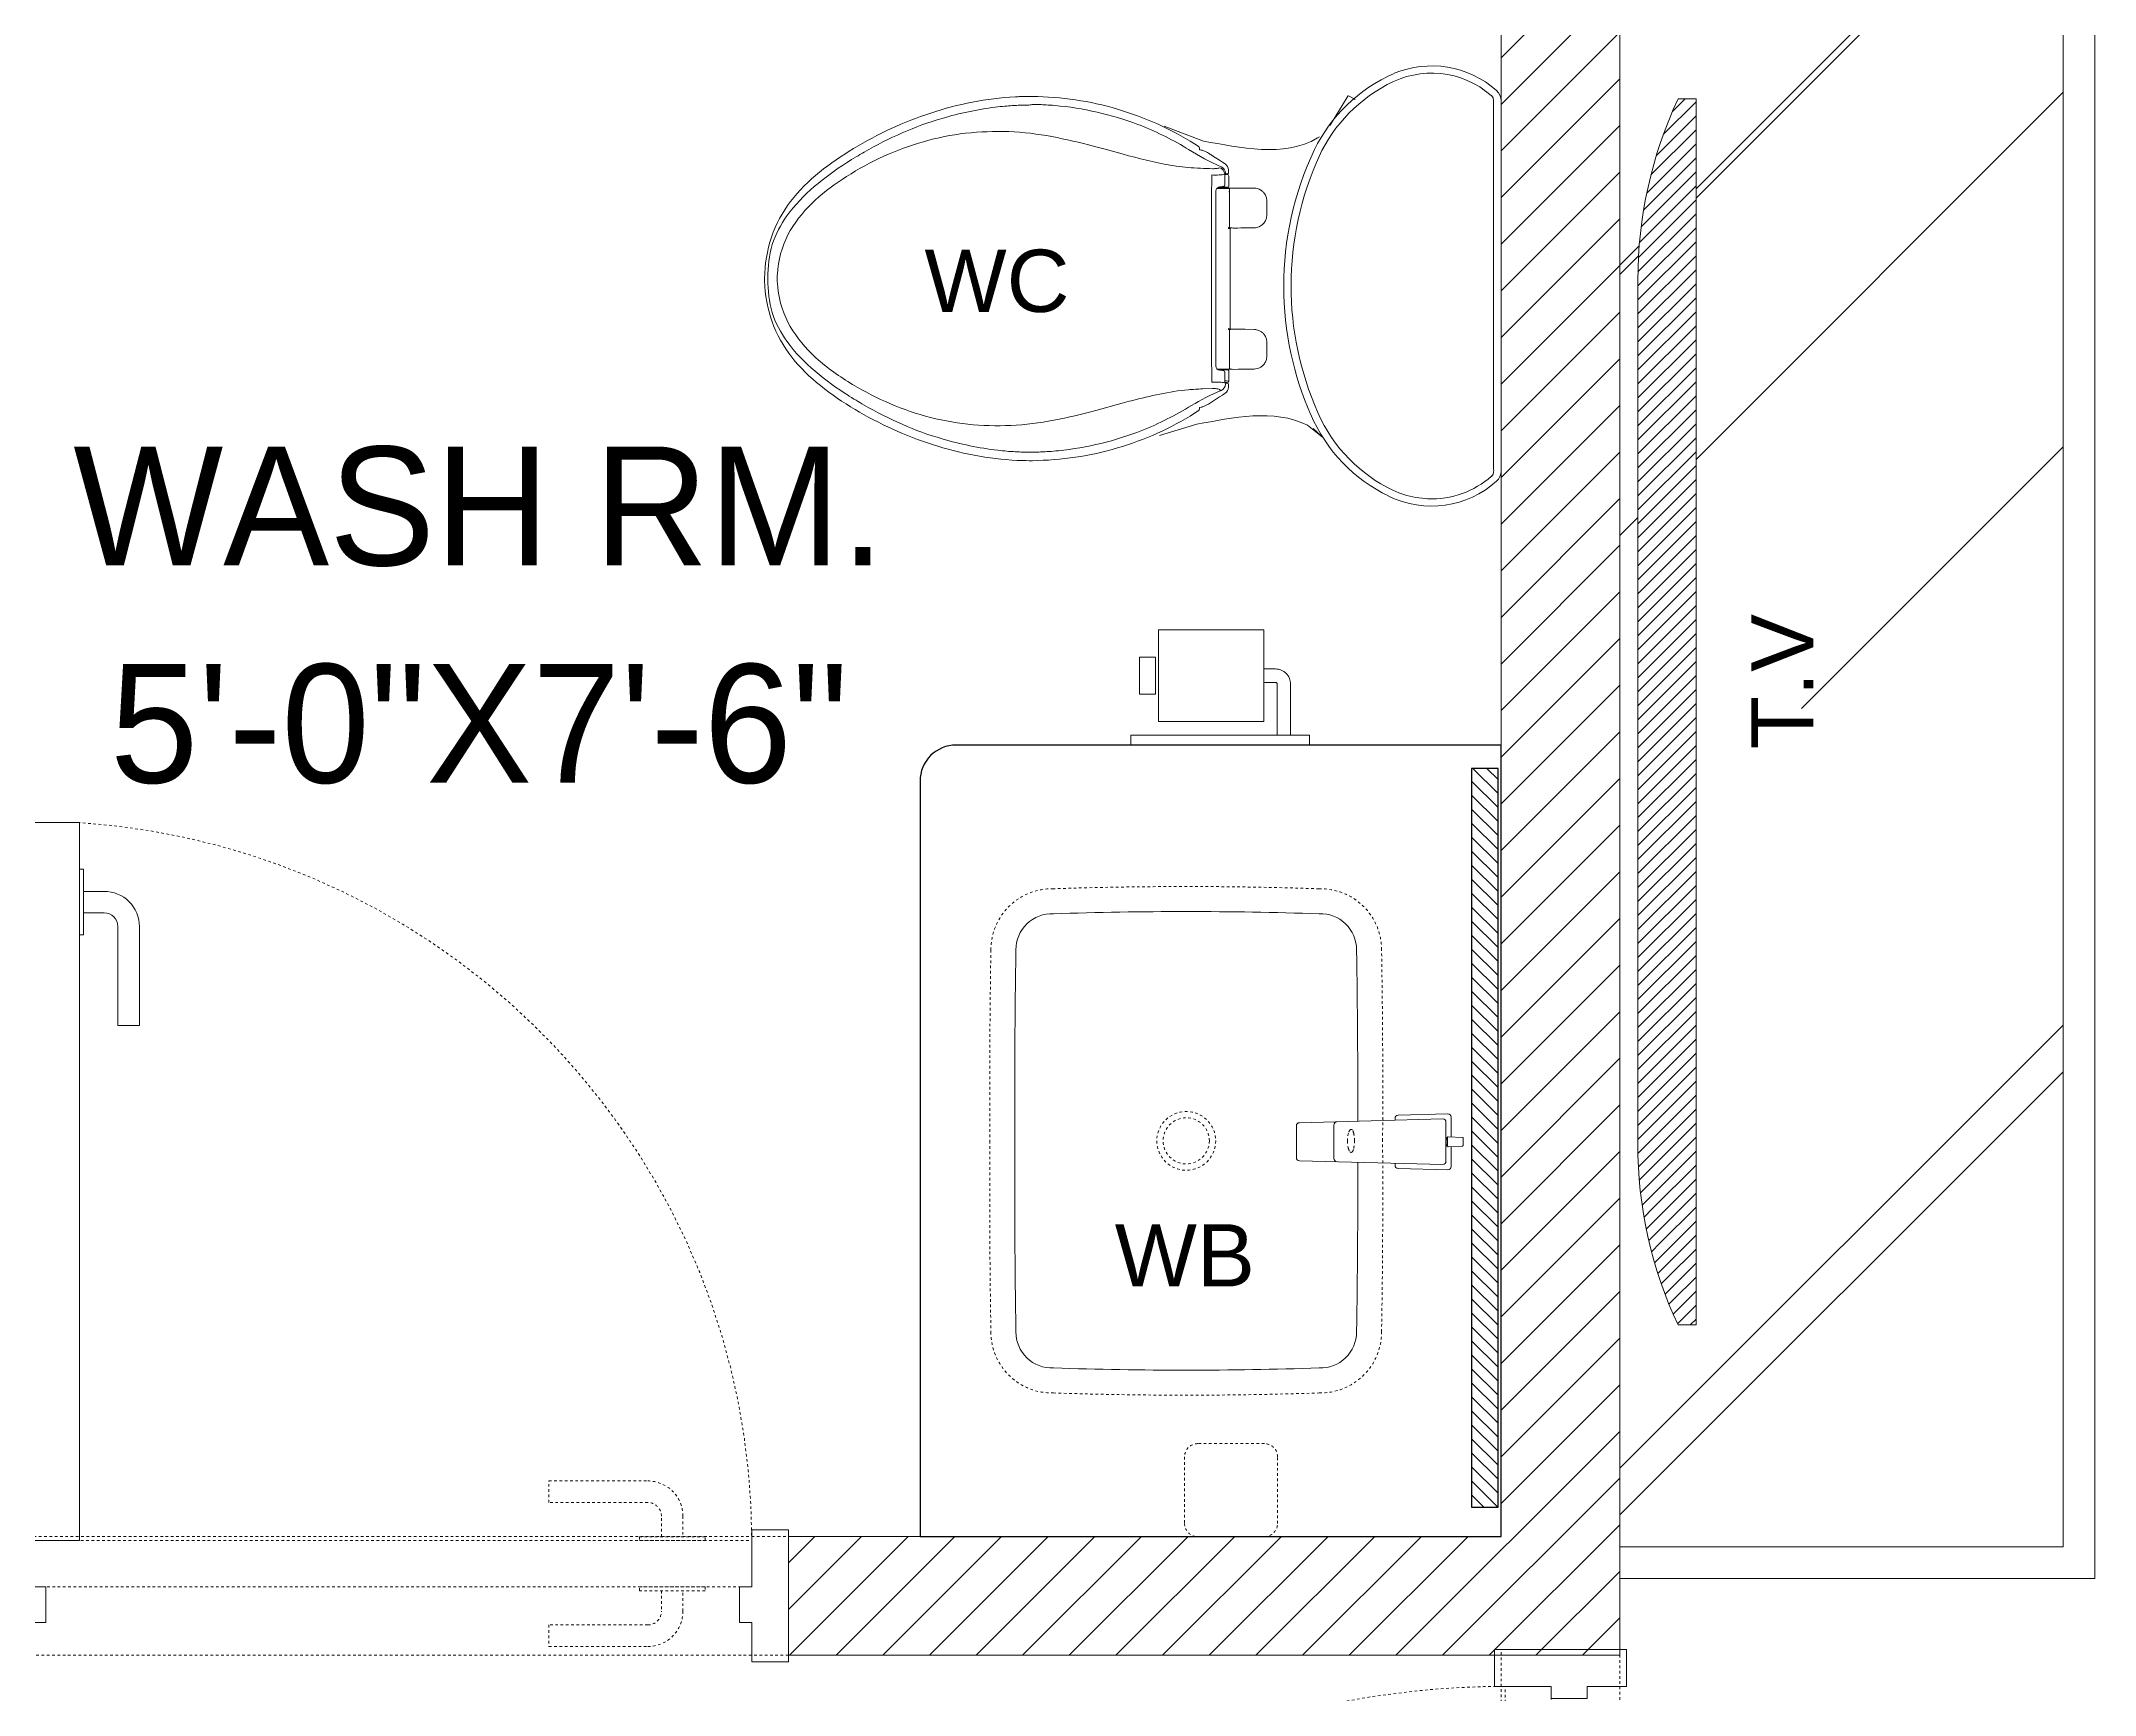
# Model space of a CAD drawing. Header units: inches. Extents: x 0 to 2865, y 0 to 4378.
# Drawn here: x 1293 to 1370.8, y 4218 to 4280.7 of the extents above; entities that cross this region are included whole.
import ezdxf

# ---------------------------------------------------------------- set-up
doc = ezdxf.new("R2010")
doc.units = ezdxf.units.IN
doc.linetypes.add('DASHED', pattern=[0.75, 0.5, -0.25])
doc.linetypes.add('HIDDEN', pattern=[0.375, 0.25, -0.125])
for name, color, linetype, lineweight in [('A-WALL', 113, 'Continuous', 9), ('I-DOOR', 6, 'Continuous', 20), ('I-FIXTURE', 8, 'Continuous', 5), ('l-FIXTURE', 7, 'Continuous', 5)]:
    doc.layers.add(name, color=color, linetype=linetype, lineweight=lineweight)
for name, color, linetype in [('A-WALL-EXTR', 2, 'Continuous'), ('I-FURN', 8, 'Continuous'), ('I-Furn Text', 7, 'Continuous'), ('TTEXT', 7, 'Continuous')]:
    doc.layers.add(name, color=color, linetype=linetype)
doc.styles.add('1 by 8 new', font='GOTHIC.TTF', dxfattribs={"height": 4.5})
doc.styles.add('A-ARCH-B01FL$0$Annotative', font='arial.ttf')
doc.styles.get("Standard").update_dxf_attribs({"font": 'arial.ttf'})

# ---------------------------------------------------------------- blocks, each defined once
blk = doc.blocks.new('A$C7D7620EA')
at = {"layer": 'I-FIXTURE'}
for points in [[(27.904, 1.326), (27.904, 15.356)], [(8.834, 14.568), (8.927, 14.579)], [(8.927, 14.579), (9.015, 14.588)], [(9.015, 14.588), (9.096, 14.595)], [(9.096, 14.595), (9.173, 14.602)], [(9.173, 14.602), (9.244, 14.608)], [(9.244, 14.608), (9.31, 14.613)], [(9.31, 14.613), (9.373, 14.617)], [(9.373, 14.617), (9.432, 14.62)], [(9.432, 14.62), (9.487, 14.624)], [(9.487, 14.624), (9.539, 14.627)], [(9.539, 14.627), (9.587, 14.629)], [(9.587, 14.629), (9.655, 14.632)], [(9.655, 14.632), (9.717, 14.634)], [(9.717, 14.634), (9.773, 14.636)], [(9.773, 14.636), (9.824, 14.637)], [(9.824, 14.637), (9.871, 14.639)], [(9.871, 14.639), (9.932, 14.64)], [(9.932, 14.64), (10.016, 14.64)], [(10.016, 14.64), (10.055, 14.641)], [(10.055, 14.641), (10.097, 14.641)], [(10.186, 14.64), (10.271, 14.637)], [(10.271, 14.637), (10.341, 14.636)], [(10.341, 14.636), (10.392, 14.634)], [(10.392, 14.634), (10.446, 14.632)], [(10.446, 14.632), (10.504, 14.629)], [(10.504, 14.629), (10.566, 14.626)], [(10.566, 14.626), (10.632, 14.623)], [(10.632, 14.623), (10.703, 14.618)], [(10.703, 14.618), (10.779, 14.614)], [(10.779, 14.614), (10.859, 14.608)], [(10.859, 14.608), (10.945, 14.601)], [(10.945, 14.601), (11.038, 14.593)], [(11.038, 14.593), (11.138, 14.583)], [(3.203, 12.514), (3.296, 12.571)], [(3.295, 12.571), (3.382, 12.625)], [(3.382, 12.625), (3.463, 12.674)], [(3.463, 12.674), (3.54, 12.72)], [(3.54, 12.72), (3.611, 12.763)], [(3.611, 12.763), (3.678, 12.802)], [(3.678, 12.802), (3.773, 12.857)], [(13.541, 12.785), (12.551, 13.055)], [(16.29, 13.166), (16.426, 13.078)], [(16.433, 13.07), (16.427, 13.077), (16.426, 13.078)], [(16.431, 13.075), (16.426, 13.078)], [(16.431, 13.075), (16.438, 13.069)], [(16.472, 12.997), (16.472, 12.942)], [(16.472, 12.942), (16.561, 12.928)], [(16.561, 12.928), (16.574, 12.925)], [(16.574, 12.925), (16.58, 12.923)], [(16.778, 12.837), (16.814, 12.818)], [(17.121, 12.62), (17.233, 12.546)], [(17.233, 12.546), (17.342, 12.475)], [(17.342, 12.475), (17.451, 12.406)], [(16.97, 12.228), (16.589, 12.241)], [(17.297, 12.3), (17.293, 12.302)], [(17.294, 12.302), (17.297, 12.3)], [(17.458, 12.063), (17.433, 12.017)], [(17.442, 11.938), (17.488, 11.938), (17.505, 11.939)], [(17.442, 11.929), (17.442, 11.634)], [(17.445, 11.997), (17.447, 11.998)], [(17.524, 12.003), (17.446, 12.003)], [(17.447, 11.998), (17.524, 12.003)], [(17.454, 12.026), (17.544, 12.033)], [(17.505, 11.939), (17.583, 11.945)], [(17.573, 12.064), (17.573, 12.18)], [(17.583, 11.571), (17.583, 11.945)], [(17.094, 4.75), (17.094, 11.371)], [(17.143, 11.487), (17.504, 11.495)], [(17.18, 11.517), (17.35, 11.518), (17.433, 11.519), (17.474, 11.519), (17.488, 11.52)], [(17.362, 11.547), (17.246, 11.537)], [(17.362, 11.547), (17.353, 11.549)], [(17.485, 11.494), (17.478, 11.494)], [(17.504, 11.495), (17.485, 11.494)], [(17.488, 11.52), (17.505, 11.52)], [(17.505, 11.495), (17.504, 11.495)], [(17.505, 11.52), (17.576, 11.525)], [(17.505, 11.495), (17.551, 11.492)], [(17.551, 11.492), (17.595, 11.492)], [(17.595, 11.492), (17.607, 11.492)], [(17.596, 11.491), (17.595, 11.492)], [(17.597, 11.49), (17.596, 11.491)], [(17.608, 11.491), (17.607, 11.492)], [(17.608, 11.492), (17.638, 11.49)], [(17.61, 11.491), (17.608, 11.492)], [(17.609, 11.49), (17.608, 11.491)], [(17.613, 11.49), (17.61, 11.491)], [(17.62, 11.487), (17.613, 11.49)], [(17.618, 11.468), (17.618, 10.01)], [(17.619, 11.487), (17.62, 11.488)], [(17.621, 11.486), (17.619, 11.487)], [(17.619, 11.487), (17.619, 11.479)], [(17.622, 11.489), (17.62, 11.488)], [(17.622, 11.489), (17.637, 11.49)], [(17.637, 11.49), (17.709, 11.498)], [(17.709, 11.498), (17.75, 11.503)], [(17.944, 11.499), (17.75, 11.503)], [(18.089, 11.497), (17.944, 11.499)], [(18.257, 11.495), (18.089, 11.497)], [(18.544, 11.494), (18.257, 11.495)], [(18.846, 11.383), (18.845, 11.384)], [(18.853, 11.377), (18.877, 11.357)], [(18.877, 11.357), (18.895, 11.339)], [(18.895, 11.339), (18.914, 11.319)], [(18.914, 11.319), (18.915, 11.315)], [(18.915, 11.315), (18.937, 11.289)], [(17.607, 10.232), (17.618, 10.25)], [(18.895, 10.139), (18.896, 10.14), (18.915, 10.161), (18.918, 10.164), (18.937, 10.189)], [(17.643, 9.963), (17.569, 9.957)], [(17.601, 10.005), (17.596, 10.003)], [(17.599, 9.986), (17.602, 9.996)], [(17.6, 9.986), (17.599, 9.986)], [(17.604, 9.987), (17.6, 9.986)], [(17.607, 10.006), (17.601, 10.005)], [(17.602, 10.002), (17.601, 10.005)], [(17.606, 9.987), (17.613, 9.999)], [(17.613, 10.006), (17.607, 10.006)], [(17.607, 9.987), (17.608, 9.987)], [(17.608, 9.987), (17.63, 9.988)], [(17.608, 9.987), (17.61, 9.988)], [(17.61, 9.988), (17.613, 9.989)], [(17.611, 10.108), (17.618, 10.108)], [(17.611, 10.033), (17.618, 10.034), (17.613, 10.033)], [(17.618, 10.006), (17.613, 10.006)], [(17.613, 10.003), (17.613, 10.006)], [(17.613, 9.999), (17.613, 10.003)], [(17.613, 9.989), (17.619, 9.992)], [(17.618, 10.01), (17.619, 9.991)], [(17.619, 9.991), (17.634, 9.993)], [(17.619, 9.991), (17.62, 9.991)], [(17.623, 9.989), (17.62, 9.991)], [(17.622, 9.989), (17.681, 9.982), (17.709, 9.979), (17.75, 9.974)], [(17.634, 9.993), (17.646, 9.995)], [(17.643, 9.963), (17.643, 6.159)], [(18.04, 9.98), (17.92, 9.978), (17.75, 9.974)], [(18.208, 9.982), (18.04, 9.98)], [(18.544, 9.984), (18.208, 9.982)], [(18.846, 10.095), (18.845, 10.094)], [(0, 8.059), (0, 8.149)], [(0.12, 8.036), (0.12, 8.084)], [(0.476, 8.084), (0.476, 8.061)], [(0.476, 8.036), (0.476, 8.061)], [(17.643, 6.159), (17.569, 6.164)], [(17.596, 6.118), (17.589, 6.123)], [(17.596, 6.136), (17.592, 6.137)], [(17.599, 6.135), (17.596, 6.136)], [(17.601, 6.116), (17.596, 6.118)], [(17.599, 6.135), (17.602, 6.125)], [(17.6, 6.135), (17.599, 6.135)], [(17.604, 6.135), (17.6, 6.135)], [(17.602, 6.119), (17.601, 6.116)], [(17.607, 6.115), (17.601, 6.116)], [(17.605, 6.135), (17.604, 6.135)], [(17.606, 6.135), (17.605, 6.135)], [(17.606, 6.135), (17.612, 6.124)], [(17.607, 6.135), (17.608, 6.135)], [(17.613, 6.115), (17.607, 6.115)], [(17.607, 5.889), (17.618, 5.871)], [(17.63, 6.133), (17.608, 6.135)], [(17.608, 6.135), (17.61, 6.134)], [(17.61, 6.134), (17.613, 6.133)], [(17.613, 6.088), (17.611, 6.088)], [(17.611, 6.013), (17.618, 6.013)], [(17.612, 6.124), (17.613, 6.121)], [(17.613, 6.133), (17.616, 6.131)], [(17.613, 6.121), (17.613, 6.118)], [(17.613, 6.118), (17.613, 6.115)], [(17.618, 6.115), (17.613, 6.115)], [(17.618, 6.088), (17.613, 6.088)], [(17.616, 6.131), (17.619, 6.13)], [(17.619, 6.119), (17.618, 6.111)], [(17.618, 6.111), (17.618, 4.654)], [(17.619, 6.13), (17.62, 6.131)], [(17.621, 6.13), (17.619, 6.13)], [(17.619, 6.13), (17.619, 6.122)], [(17.619, 6.122), (17.619, 6.119)], [(17.623, 6.132), (17.62, 6.131)], [(17.623, 6.132), (17.652, 6.136)], [(17.652, 6.136), (17.709, 6.142)], [(17.709, 6.142), (17.75, 6.147)], [(17.92, 6.143), (17.75, 6.147)], [(18.04, 6.141), (17.92, 6.143)], [(18.208, 6.139), (18.04, 6.141)], [(18.846, 6.027), (18.845, 6.028)], [(18.853, 6.021), (18.877, 6)], [(18.877, 6), (18.895, 5.982)], [(18.888, 5.99), (18.895, 5.982)], [(18.895, 5.982), (18.914, 5.962)], [(18.914, 5.962), (18.915, 5.959)], [(18.929, 5.942), (18.928, 5.945), (18.914, 5.961)], [(18.915, 5.959), (18.937, 5.932)], [(18.937, 5.933), (18.929, 5.942)], [(17.603, 4.752), (17.618, 4.752)], [(18.846, 4.738), (18.845, 4.737)], [(18.895, 4.783), (18.896, 4.784), (18.915, 4.806), (18.918, 4.808)], [(18.918, 4.808), (18.937, 4.833)], [(17.399, 4.648), (17.128, 4.649)], [(17.211, 4.629), (17.146, 4.63)], [(17.219, 4.629), (17.147, 4.629)], [(17.379, 4.626), (17.15, 4.626)], [(17.189, 4.6), (17.488, 4.598)], [(17.414, 4.628), (17.219, 4.629)], [(17.233, 4.629), (17.219, 4.629)], [(17.264, 4.629), (17.233, 4.629)], [(17.362, 4.574), (17.246, 4.584)], [(17.368, 4.628), (17.264, 4.629)], [(17.277, 4.626), (17.277, 4.6)], [(17.362, 4.574), (17.353, 4.573)], [(17.367, 4.627), (17.363, 4.628)], [(17.367, 4.627), (17.364, 4.628)], [(17.367, 4.627), (17.381, 4.628)], [(17.368, 4.627), (17.367, 4.627)], [(17.368, 4.627), (17.367, 4.627)], [(17.385, 4.628), (17.368, 4.628)], [(17.381, 4.628), (17.379, 4.628)], [(17.384, 4.626), (17.379, 4.626)], [(17.381, 4.628), (17.388, 4.628)], [(17.392, 4.626), (17.381, 4.627)], [(17.387, 4.628), (17.384, 4.628)], [(17.408, 4.626), (17.387, 4.626)], [(17.4, 4.626), (17.392, 4.626)], [(17.495, 4.647), (17.399, 4.648)], [(17.41, 4.626), (17.4, 4.626)], [(17.41, 4.626), (17.407, 4.626)], [(17.41, 4.626), (17.504, 4.626)], [(17.478, 4.628), (17.414, 4.628)], [(17.442, 4.192), (17.442, 4.487)], [(17.445, 4.12), (17.447, 4.12)], [(17.524, 4.114), (17.446, 4.114)], [(17.454, 4.095), (17.544, 4.088)], [(17.485, 4.627), (17.478, 4.628)], [(17.504, 4.626), (17.485, 4.627)], [(17.488, 4.598), (17.505, 4.597)], [(17.504, 4.646), (17.495, 4.647)], [(17.523, 4.645), (17.504, 4.646)], [(17.505, 4.626), (17.504, 4.626)], [(17.551, 4.629), (17.505, 4.626)], [(17.505, 4.597), (17.576, 4.592)], [(17.569, 4.648), (17.523, 4.645)], [(17.595, 4.629), (17.551, 4.629)], [(17.551, 4.629), (17.551, 4.629)], [(17.601, 4.649), (17.569, 4.648)], [(17.573, 4.058), (17.573, 3.941)], [(17.596, 4.63), (17.595, 4.629)], [(17.607, 4.629), (17.595, 4.629)], [(17.597, 4.631), (17.596, 4.63)], [(17.615, 4.649), (17.601, 4.649)], [(17.608, 4.63), (17.607, 4.629)], [(17.609, 4.631), (17.608, 4.63)], [(17.638, 4.631), (17.608, 4.629)], [(17.61, 4.63), (17.608, 4.629)], [(17.613, 4.631), (17.61, 4.63)], [(17.62, 4.634), (17.613, 4.631)], [(17.618, 4.654), (17.619, 4.635)], [(17.619, 4.635), (17.634, 4.637)], [(17.619, 4.635), (17.62, 4.634)], [(17.623, 4.633), (17.62, 4.634)], [(17.623, 4.633), (18.543, 4.633)], [(17.623, 4.633), (17.637, 4.631)], [(17.634, 4.637), (17.646, 4.639)], [(12.848, 3.147), (12.551, 3.067)], [(13.541, 3.336), (12.848, 3.147)], [(13.788, 3.402), (13.541, 3.336)], [(14.02, 3.463), (13.788, 3.402)], [(14.239, 3.519), (14.02, 3.463)], [(15.971, 3.111), (16.059, 3.165)], [(16.472, 3.18), (16.472, 3.12)], [(16.932, 3.376), (17.065, 3.465)], [(17.065, 3.465), (17.233, 3.575)], [(17.233, 3.575), (17.342, 3.646)], [(17.297, 3.821), (17.293, 3.819)], [(17.294, 3.82), (17.297, 3.821)], [(17.342, 3.646), (17.451, 3.715)], [(12.551, 3.067), (12.275, 2.994)], [(16.29, 2.952), (16.426, 3.039)], [(16.431, 3.043), (16.426, 3.039)], [(16.427, 3.04), (16.426, 3.039)], [(16.433, 3.047), (16.427, 3.04)], [(16.431, 3.043), (16.438, 3.048)], [(21.42, 2.255), (21.462, 2.188), (22.06, 1.208), (22.1, 1.141), (22.112, 1.131), (22.127, 1.133), (22.196, 1.173), (22.306, 1.236), (22.374, 1.275)], [(10.135, 1.465), (10.179, 1.465)], [(10.172, 1.462), (10.236, 1.463)]]:
    blk.add_lwpolyline(points, dxfattribs=at)
for points in [[(23.633, 16.301), (25.016, 16.987), (26.623, 16.724), (27.733, 15.744)], [(25.114, 16.408), (26.037, 16.451), (26.893, 16.122), (27.534, 15.555)], [(20.683, 13.192), (21.288, 14.608), (22.361, 15.681), (23.633, 16.3)], [(21.074, 13.386), (21.717, 14.69), (22.8, 15.663), (24.024, 16.176)], [(27.733, 15.744), (27.846, 15.642), (27.904, 15.5), (27.904, 15.356)], [(9.648, 14.954), (9.815, 14.96), (9.982, 14.963), (10.15, 14.963)], [(10.097, 14.641), (10.126, 14.641), (10.157, 14.64), (10.186, 14.64)], [(20.907, 3.659), (19.517, 6.901), (19.681, 10.425), (21.076, 13.391)], [(13.906, 12.688), (13.784, 12.72), (13.663, 12.752), (13.541, 12.785)], [(16.051, 12.274), (15.322, 12.337), (14.613, 12.506), (13.906, 12.688)], [(16.17, 12.87), (16.533, 12.657), (16.903, 12.46), (17.293, 12.302)], [(16.438, 13.069), (16.457, 13.049), (16.472, 13.026), (16.472, 12.997)], [(16.58, 12.923), (16.649, 12.903), (16.715, 12.871), (16.778, 12.837)], [(16.814, 12.818), (16.919, 12.755), (17.019, 12.687), (17.121, 12.62)], [(19.673, 8.343), (19.673, 10.096), (20.045, 11.764), (20.684, 13.194)], [(16.589, 12.241), (16.409, 12.249), (16.23, 12.26), (16.051, 12.274)], [(16.929, 9.346), (16.93, 10.226), (16.935, 11.108), (16.942, 11.989)], [(17.297, 12.3), (17.392, 12.256), (17.454, 12.168), (17.458, 12.063)], [(17.453, 12.026), (17.436, 12.005), (17.442, 11.955), (17.442, 11.929)], [(17.451, 12.406), (17.526, 12.355), (17.573, 12.271), (17.573, 12.18)], [(17.583, 11.945), (17.583, 11.976), (17.556, 12.002), (17.524, 12.003)], [(17.573, 12.064), (17.573, 12.048), (17.561, 12.034), (17.544, 12.033)], [(17.094, 11.371), (17.094, 11.457), (17.161, 11.529), (17.246, 11.537)], [(17.362, 11.547), (17.406, 11.551), (17.441, 11.589), (17.442, 11.634)], [(17.583, 11.571), (17.583, 11.557), (17.583, 11.538), (17.576, 11.525)], [(17.644, 11.482), (17.644, 11.482), (17.629, 11.486), (17.621, 11.486)], [(18.544, 11.494), (18.609, 11.491), (18.741, 11.453), (18.801, 11.426)], [(18.797, 11.418), (18.816, 11.405), (18.835, 11.392), (18.853, 11.377)], [(18.853, 11.377), (18.868, 11.365), (18.882, 11.352), (18.895, 11.339)], [(18.937, 11.289), (18.965, 11.248), (18.985, 11.201), (19.003, 11.154)], [(19.003, 11.154), (19.01, 11.135), (19.015, 11.116), (19.02, 11.097)], [(17.618, 10.209), (17.618, 10.209), (17.608, 10.223), (17.607, 10.232)], [(18.895, 10.139), (18.882, 10.126), (18.867, 10.112), (18.853, 10.1)], [(18.853, 10.1), (18.868, 10.112), (18.882, 10.125), (18.895, 10.139)], [(19.003, 10.324), (18.986, 10.277), (18.965, 10.23), (18.937, 10.189)], [(19.02, 10.382), (19.015, 10.362), (19.01, 10.343), (19.003, 10.324)], [(19.028, 10.473), (19.027, 10.443), (19.027, 10.411), (19.02, 10.382)], [(17.596, 10.003), (17.579, 9.995), (17.571, 9.975), (17.569, 9.957)], [(17.654, 9.985), (17.654, 9.985), (17.644, 9.972), (17.643, 9.963)], [(18.544, 9.984), (18.609, 9.986), (18.741, 10.038), (18.801, 10.065)], [(18.797, 10.06), (18.816, 10.072), (18.835, 10.085), (18.853, 10.1)], [(20.836, 3.162), (20.036, 4.842), (19.662, 6.641), (19.673, 8.336)], [(0.845, 5.683), (1.442, 4.858), (2.256, 4.22), (3.105, 3.67)], [(17.589, 6.123), (17.577, 6.133), (17.57, 6.148), (17.569, 6.164)], [(17.592, 6.137), (17.581, 6.142), (17.572, 6.152), (17.569, 6.164)], [(17.618, 5.911), (17.618, 5.911), (17.608, 5.898), (17.607, 5.889)], [(17.644, 6.126), (17.644, 6.126), (17.629, 6.13), (17.621, 6.13)], [(17.654, 6.136), (17.654, 6.136), (17.644, 6.149), (17.643, 6.159)], [(18.544, 6.137), (18.432, 6.138), (18.32, 6.139), (18.208, 6.139)], [(18.544, 6.137), (18.609, 6.135), (18.672, 6.124), (18.733, 6.096)], [(18.726, 6.099), (18.746, 6.087), (18.835, 6.036), (18.853, 6.021)], [(18.853, 6.021), (18.865, 6.011), (18.877, 6.001), (18.888, 5.99)], [(18.937, 5.932), (18.965, 5.892), (18.985, 5.845), (19.003, 5.798)], [(19.003, 5.798), (19.01, 5.778), (19.015, 5.76), (19.02, 5.74)], [(17.246, 4.584), (17.161, 4.592), (17.094, 4.665), (17.094, 4.75)], [(17.618, 4.787), (17.608, 4.779), (17.602, 4.765), (17.603, 4.752)], [(17.618, 4.894), (17.618, 4.894), (17.609, 4.883), (17.607, 4.875)], [(17.607, 4.875), (17.608, 4.867), (17.618, 4.853), (17.618, 4.853)], [(18.543, 4.633), (18.634, 4.634), (18.718, 4.658), (18.797, 4.703)], [(18.797, 4.703), (18.816, 4.716), (18.835, 4.729), (18.853, 4.744)], [(19.003, 4.967), (18.985, 4.92), (18.965, 4.874), (18.937, 4.833)], [(19.02, 5.025), (19.015, 5.005), (19.01, 4.986), (19.003, 4.967)], [(19.028, 5.117), (19.027, 5.086), (19.027, 5.055), (19.02, 5.025)], [(16.97, 3.894), (16.663, 3.884), (16.356, 3.872), (16.051, 3.848)], [(17.232, 3.857), (17.345, 3.889), (17.426, 3.987), (17.433, 4.105)], [(17.297, 3.821), (17.392, 3.866), (17.454, 3.953), (17.458, 4.059)], [(17.362, 4.574), (17.406, 4.57), (17.441, 4.532), (17.442, 4.487)], [(17.453, 4.095), (17.436, 4.116), (17.442, 4.166), (17.442, 4.192)], [(17.451, 3.715), (17.526, 3.765), (17.573, 3.85), (17.573, 3.941)], [(17.523, 4.645), (17.523, 4.635), (17.515, 4.626), (17.505, 4.626)], [(17.583, 4.173), (17.583, 4.141), (17.556, 4.115), (17.524, 4.114)], [(17.573, 4.058), (17.573, 4.073), (17.561, 4.087), (17.544, 4.088)], [(16.051, 3.848), (15.437, 3.793), (14.836, 3.667), (14.239, 3.519)], [(16.059, 3.165), (16.457, 3.41), (16.862, 3.64), (17.293, 3.819)], [(16.472, 3.12), (16.472, 3.092), (16.457, 3.068), (16.438, 3.048)], [(16.472, 3.18), (16.495, 3.182), (16.518, 3.184), (16.54, 3.189)], [(23.852, 0.281), (22.488, 0.878), (21.444, 1.929), (20.832, 3.169)], [(23.591, 0.708), (22.328, 1.377), (21.411, 2.437), (20.909, 3.655)], [(27.533, 1.125), (26.417, 0.141), (24.848, 0.017), (23.59, 0.709)], [(27.734, 0.937), (26.647, -0.035), (25.142, -0.247), (23.856, 0.28)], [(27.904, 1.326), (27.904, 1.171), (27.838, 1.032), (27.733, 0.937)]]:
    blk.add_open_spline(points, degree=3, dxfattribs=at)
for points, knots in [([(24.026, 16.177), (24.026, 16.177), (24.105, 16.202), (24.105, 16.202), (24.408, 16.315), (24.708, 16.378), (25.031, 16.399), (25.031, 16.399), (25.113, 16.408), (25.113, 16.408)], [0, 0, 0, 0, 1, 1, 1, 2, 2, 2, 3, 3, 3, 3]), ([(0, 8.149), (0.014, 8.681), (0.104, 9.201), (0.284, 9.702), (0.457, 10.185), (0.71, 10.633), (1.027, 11.036), (1.343, 11.44), (1.714, 11.797), (2.114, 12.118), (2.528, 12.45), (2.967, 12.751), (3.424, 13.021), (4.351, 13.57), (5.337, 14.026), (6.364, 14.355), (6.879, 14.521), (7.404, 14.655), (7.936, 14.758), (8.473, 14.861), (9.019, 14.921), (9.565, 14.95), (9.593, 14.951), (9.62, 14.953), (9.648, 14.954)], [0, 0, 0, 0, 1, 1, 1, 2, 2, 2, 3, 3, 3, 4, 4, 4, 5, 5, 5, 6, 6, 6, 7, 7, 7, 8, 8, 8, 8]), ([(10.15, 14.963), (11.237, 14.94), (12.324, 14.792), (13.368, 14.48), (13.883, 14.325), (14.39, 14.141), (14.881, 13.922), (15.368, 13.705), (15.837, 13.447), (16.29, 13.166)], [0, 0, 0, 0, 1, 1, 1, 2, 2, 2, 3, 3, 3, 3]), ([(27.534, 15.556), (27.534, 15.556), (27.599, 15.468), (27.599, 15.468), (27.599, 15.468), (27.611, 15.414), (27.611, 15.414), (27.628, 15.333), (27.622, 15.378), (27.622, 15.278), (27.622, 15.278), (27.622, 1.322), (27.622, 1.322), (27.622, 1.322), (27.599, 1.214), (27.599, 1.214), (27.599, 1.214), (27.534, 1.126), (27.534, 1.126)], [0, 0, 0, 0, 1, 1, 1, 2, 2, 2, 3, 3, 3, 4, 4, 4, 5, 5, 5, 6, 6, 6, 6]), ([(3.773, 12.857), (4.704, 13.39), (5.696, 13.834), (6.726, 14.135), (7.417, 14.337), (8.119, 14.483), (8.834, 14.568)], [0, 0, 0, 0, 1, 1, 1, 2, 2, 2, 2]), ([(11.138, 14.583), (12.219, 14.472), (13.283, 14.217), (14.295, 13.816), (14.949, 13.557), (15.569, 13.233), (16.17, 12.87)], [0, 0, 0, 0, 1, 1, 1, 2, 2, 2, 2]), ([(14.964, 14.005), (14.964, 14.005), (16.381, 13.574), (16.381, 13.574), (17.733, 13.346), (19.28, 12.972), (20.572, 13.619), (20.572, 13.619), (21.143, 14.077), (21.143, 14.077), (21.143, 14.077), (20.78, 13.743), (20.78, 13.743)], [0, 0, 0, 0, 1, 1, 1, 2, 2, 2, 3, 3, 3, 4, 4, 4, 4]), ([(12.551, 13.055), (12.024, 13.194), (11.494, 13.329), (10.958, 13.432), (10.421, 13.534), (9.876, 13.6), (9.33, 13.626), (8.241, 13.681), (7.143, 13.56), (6.092, 13.27), (5.059, 12.986), (4.068, 12.53), (3.158, 11.965), (2.668, 11.66), (2.199, 11.317), (1.786, 10.913)], [0, 0, 0, 0, 1, 1, 1, 2, 2, 2, 3, 3, 3, 4, 4, 4, 5, 5, 5, 5]), ([(0.845, 10.438), (1.458, 11.286), (2.301, 11.937), (3.176, 12.496), (3.186, 12.503), (3.194, 12.507), (3.203, 12.514)], [0, 0, 0, 0, 1, 1, 1, 2, 2, 2, 2]), ([(17.433, 12.017), (17.406, 11.998), (17.37, 11.998), (17.34, 11.996), (17.299, 11.994), (17.258, 11.99), (17.217, 11.988), (17.125, 11.984), (17.033, 11.984), (16.942, 11.989)], [0, 0, 0, 0, 1, 1, 1, 2, 2, 2, 3, 3, 3, 3]), ([(17.294, 12.302), (17.273, 12.289), (17.252, 12.277), (17.232, 12.264), (17.197, 12.244), (17.156, 12.241), (17.118, 12.237), (17.069, 12.23), (17.019, 12.226), (16.97, 12.228)], [0, 0, 0, 0, 1, 1, 1, 2, 2, 2, 3, 3, 3, 3]), ([(1.786, 10.913), (1.432, 10.558), (1.111, 10.163), (0.883, 9.715), (0.647, 9.253), (0.508, 8.746), (0.481, 8.227), (0.478, 8.18), (0.476, 8.133), (0.476, 8.084)], [0, 0, 0, 0, 1, 1, 1, 2, 2, 2, 3, 3, 3, 3]), ([(19.02, 11.097), (19.042, 10.999), (19.028, 10.896), (19.028, 10.796), (19.028, 10.689), (19.028, 10.581), (19.028, 10.473)], [0, 0, 0, 0, 1, 1, 1, 2, 2, 2, 2]), ([(0.12, 8.084), (0.122, 8.51), (0.159, 8.939), (0.285, 9.346), (0.407, 9.74), (0.608, 10.102), (0.845, 10.438)], [0, 0, 0, 0, 1, 1, 1, 2, 2, 2, 2]), ([(16.929, 9.346), (16.929, 8.24), (16.927, 7.134), (16.93, 6.027), (16.931, 5.688), (16.933, 5.348), (16.935, 5.009), (16.935, 5.009), (16.942, 4.133), (16.942, 4.133)], [0, 0, 0, 0, 1, 1, 1, 2, 2, 2, 3, 3, 3, 3]), ([(17.599, 9.986), (17.599, 9.986), (17.596, 9.986), (17.596, 9.986), (17.583, 9.982), (17.572, 9.971), (17.569, 9.957)], [0, 0, 0, 0, 1, 1, 1, 2, 2, 2, 2]), ([(0, 8.059), (0.004, 7.522), (0.086, 6.996), (0.258, 6.487), (0.423, 6.001), (0.671, 5.549), (0.981, 5.14), (1.613, 4.305), (2.478, 3.671), (3.367, 3.132), (4.287, 2.576), (5.271, 2.121), (6.292, 1.784), (7.328, 1.441), (8.409, 1.233), (9.499, 1.171), (9.548, 1.168), (9.597, 1.166), (9.648, 1.163)], [0, 0, 0, 0, 1, 1, 1, 2, 2, 2, 3, 3, 3, 4, 4, 4, 5, 5, 5, 6, 6, 6, 6]), ([(0.12, 8.036), (0.122, 7.609), (0.16, 7.177), (0.287, 6.768), (0.41, 6.377), (0.609, 6.017), (0.845, 5.683)], [0, 0, 0, 0, 1, 1, 1, 2, 2, 2, 2]), ([(1.786, 5.209), (1.433, 5.563), (1.111, 5.958), (0.883, 6.406), (0.648, 6.867), (0.508, 7.374), (0.481, 7.891), (0.478, 7.939), (0.476, 7.988), (0.476, 8.036)], [0, 0, 0, 0, 1, 1, 1, 2, 2, 2, 3, 3, 3, 3]), ([(19.02, 5.74), (19.042, 5.642), (19.028, 5.54), (19.028, 5.44), (19.028, 5.332), (19.028, 5.225), (19.028, 5.117)], [0, 0, 0, 0, 1, 1, 1, 2, 2, 2, 2]), ([(12.275, 2.994), (11.218, 2.721), (10.142, 2.499), (9.047, 2.485), (8.499, 2.478), (7.955, 2.507), (7.411, 2.579), (6.874, 2.652), (6.345, 2.771), (5.826, 2.929), (4.807, 3.239), (3.825, 3.713), (2.935, 4.298), (2.527, 4.567), (2.137, 4.868), (1.786, 5.209)], [0, 0, 0, 0, 1, 1, 1, 2, 2, 2, 3, 3, 3, 4, 4, 4, 5, 5, 5, 5]), ([(18.853, 4.744), (18.868, 4.756), (18.882, 4.769), (18.895, 4.783), (18.882, 4.769), (18.867, 4.756), (18.853, 4.744)], [0, 0, 0, 0, 1, 1, 1, 2, 2, 2, 2]), ([(17.433, 4.105), (17.406, 4.123), (17.37, 4.123), (17.34, 4.125), (17.299, 4.128), (17.258, 4.132), (17.217, 4.133), (17.125, 4.137), (17.033, 4.137), (16.942, 4.133)], [0, 0, 0, 0, 1, 1, 1, 2, 2, 2, 3, 3, 3, 3]), ([(17.232, 3.857), (17.198, 3.878), (17.156, 3.881), (17.118, 3.885), (17.069, 3.89), (17.019, 3.896), (16.97, 3.894)], [0, 0, 0, 0, 1, 1, 1, 2, 2, 2, 2]), ([(17.583, 4.173), (17.583, 4.254), (17.583, 4.336), (17.583, 4.418), (17.583, 4.467), (17.601, 4.548), (17.576, 4.592)], [0, 0, 0, 0, 1, 1, 1, 2, 2, 2, 2]), ([(3.105, 3.67), (3.105, 3.67), (3.203, 3.607), (3.203, 3.607), (3.203, 3.607), (3.296, 3.55), (3.296, 3.55), (3.296, 3.55), (3.382, 3.497), (3.382, 3.497), (3.382, 3.497), (3.463, 3.447), (3.463, 3.447), (3.463, 3.447), (3.54, 3.401), (3.54, 3.401), (3.54, 3.401), (3.611, 3.359), (3.611, 3.359), (3.611, 3.359), (3.711, 3.3), (3.711, 3.3), (3.711, 3.3), (3.773, 3.264), (3.773, 3.264), (4.705, 2.731), (5.695, 2.288), (6.726, 1.986), (7.383, 1.793), (8.053, 1.649), (8.733, 1.565)], [0, 0, 0, 0, 1, 1, 1, 2, 2, 2, 3, 3, 3, 4, 4, 4, 5, 5, 5, 6, 6, 6, 7, 7, 7, 8, 8, 8, 9, 9, 9, 10, 10, 10, 10]), ([(15.137, 2.287), (15.137, 2.287), (16.626, 2.854), (16.626, 2.854), (18.017, 3.083), (19.653, 3.498), (20.95, 2.73), (20.95, 2.73), (21.017, 2.69), (21.017, 2.69)], [0, 0, 0, 0, 1, 1, 1, 2, 2, 2, 3, 3, 3, 3]), ([(16.54, 3.189), (16.54, 3.189), (16.561, 3.193), (16.561, 3.193), (16.561, 3.193), (16.58, 3.198), (16.58, 3.198), (16.649, 3.217), (16.715, 3.25), (16.778, 3.284)], [0, 0, 0, 0, 1, 1, 1, 2, 2, 2, 3, 3, 3, 3]), ([(16.778, 3.284), (16.778, 3.284), (16.814, 3.304), (16.814, 3.304), (16.854, 3.326), (16.893, 3.351), (16.932, 3.376)], [0, 0, 0, 0, 1, 1, 1, 2, 2, 2, 2]), ([(9.648, 1.163), (9.815, 1.157), (9.982, 1.155), (10.15, 1.154), (11.237, 1.177), (12.325, 1.325), (13.367, 1.638), (13.883, 1.793), (14.39, 1.976), (14.881, 2.195), (15.368, 2.413), (15.837, 2.67), (16.29, 2.952)], [0, 0, 0, 0, 1, 1, 1, 2, 2, 2, 3, 3, 3, 4, 4, 4, 4]), ([(10.229, 1.459), (10.229, 1.459), (10.318, 1.461), (10.318, 1.461), (10.318, 1.461), (10.367, 1.462), (10.367, 1.462), (10.367, 1.462), (10.419, 1.465), (10.419, 1.465), (10.419, 1.465), (10.476, 1.467), (10.476, 1.467), (10.476, 1.467), (10.536, 1.469), (10.536, 1.469), (10.536, 1.469), (10.6, 1.472), (10.6, 1.472), (10.6, 1.472), (10.669, 1.476), (10.669, 1.476), (10.669, 1.476), (10.742, 1.481), (10.742, 1.481), (10.742, 1.481), (10.819, 1.486), (10.819, 1.486), (10.819, 1.486), (10.904, 1.492), (10.904, 1.492), (10.904, 1.492), (10.994, 1.499), (10.994, 1.499), (12.072, 1.596), (13.13, 1.835), (14.144, 2.218), (14.779, 2.457), (15.389, 2.76), (15.971, 3.111)], [0, 0, 0, 0, 1, 1, 1, 2, 2, 2, 3, 3, 3, 4, 4, 4, 5, 5, 5, 6, 6, 6, 7, 7, 7, 8, 8, 8, 9, 9, 9, 10, 10, 10, 11, 11, 11, 12, 12, 12, 13, 13, 13, 13]), ([(8.733, 1.565), (8.733, 1.565), (8.834, 1.553), (8.834, 1.553), (8.834, 1.553), (8.927, 1.542), (8.927, 1.542), (8.927, 1.542), (9.015, 1.533), (9.015, 1.533), (9.015, 1.533), (9.096, 1.525), (9.096, 1.525), (9.096, 1.525), (9.173, 1.519), (9.173, 1.519), (9.173, 1.519), (9.244, 1.514), (9.244, 1.514), (9.244, 1.514), (9.31, 1.508), (9.31, 1.508), (9.31, 1.508), (9.373, 1.504), (9.373, 1.504), (9.373, 1.504), (9.432, 1.501), (9.432, 1.501), (9.432, 1.501), (9.487, 1.497), (9.487, 1.497), (9.487, 1.497), (9.539, 1.494), (9.539, 1.494), (9.539, 1.494), (9.61, 1.491), (9.61, 1.491), (9.61, 1.491), (9.676, 1.489), (9.676, 1.489), (9.676, 1.489), (9.737, 1.486), (9.737, 1.486), (9.737, 1.486), (9.791, 1.485), (9.791, 1.485), (9.791, 1.485), (9.841, 1.483), (9.841, 1.483), (9.841, 1.483), (9.887, 1.482), (9.887, 1.482), (9.887, 1.482), (9.948, 1.481), (9.948, 1.481), (9.948, 1.481), (10.016, 1.481), (10.016, 1.481), (10.016, 1.481), (10.055, 1.48), (10.055, 1.48), (10.077, 1.48), (10.12, 1.465), (10.141, 1.466)], [0, 0, 0, 0, 1, 1, 1, 2, 2, 2, 3, 3, 3, 4, 4, 4, 5, 5, 5, 6, 6, 6, 7, 7, 7, 8, 8, 8, 9, 9, 9, 10, 10, 10, 11, 11, 11, 12, 12, 12, 13, 13, 13, 14, 14, 14, 15, 15, 15, 16, 16, 16, 17, 17, 17, 18, 18, 18, 19, 19, 19, 20, 20, 20, 21, 21, 21, 21])]:
    blk.add_open_spline(points, degree=3, knots=knots, dxfattribs=at)
blk = doc.blocks.new('EFGTH')
at = {"layer": 'A-WALL-EXTR', "color": 8, "linetype": 'HIDDEN', "lineweight": 5, "ltscale": 0.1, "transparency": 33554636}
for points in [[(-31.186, 2.245), (-31.186, 3.024, -0.414214), (-30.666, 3.543), (-26.923, 3.543), (-26.923, 4.359), (-30.666, 4.359, 0.414214), (-32.002, 3.024), (-32.002, 2.245)], [(-31.186, 0.199), (-31.186, -0.58, 0.414214), (-30.666, -1.099), (-26.923, -1.099), (-26.923, -1.915), (-30.666, -1.915, -0.414214), (-32.002, -0.58), (-32.002, 0.199)]]:
    blk.add_lwpolyline(points, format="xyb", dxfattribs=at)
for points in [[(-1.392, 2.097), (-34.608, 2.097), (-34.608, 0.347), (-1.392, 0.347)], [(-30.349, 2.097), (-32.838, 2.097), (-32.838, 2.245), (-30.349, 2.245)], [(-30.349, 0.347), (-32.838, 0.347), (-32.838, 0.199), (-30.349, 0.199)]]:
    blk.add_lwpolyline(points, close=True, dxfattribs=at)
blk.add_arc((-1.308, 2.063), 33.3, 93.15726, 179.94227, dxfattribs=at)
at = {"layer": 'I-DOOR', "color": 6, "lineweight": 5, "transparency": 33554636}
for points in [[(-1.392, 2.097), (-1.392, 35.313), (-3.142, 35.313), (-3.142, 2.097)], [(-3.142, 31.054), (-3.142, 33.543), (-3.29, 33.543), (-3.29, 31.054)], [(-1.392, 31.054), (-1.392, 33.543), (-1.243, 33.543), (-1.243, 31.054)], [(-34.608, 0.347), (-34.142, 0.347), (-34.142, -1.007), (-34.608, -1.007), (-34.608, -2.5), (-36, -2.5), (-36, 2.5), (-34.608, 2.5)], [(-1.392, 0.347), (-1.858, 0.347), (-1.858, -1.007), (-1.392, -1.007), (-1.392, -2.5), (0, -2.5), (0, 2.5), (-1.392, 2.5)]]:
    blk.add_lwpolyline(points, close=True, dxfattribs=at)
for points in [[(-3.29, 31.891), (-4.069, 31.891, 0.414214), (-4.588, 31.372), (-4.588, 27.628), (-5.404, 27.628), (-5.404, 31.372, -0.414214), (-4.069, 32.707), (-3.29, 32.707)], [(-1.243, 31.891), (-0.465, 31.891, -0.414214), (0.055, 31.372), (0.055, 27.628), (0.87, 27.628), (0.87, 31.372, 0.414214), (-0.465, 32.707), (-1.243, 32.707)]]:
    blk.add_lwpolyline(points, format="xyb", dxfattribs=at)
blk = doc.blocks.new('GDFHBNH')
at = {"layer": 'I-DOOR', "lineweight": 5, "transparency": 33554636}
for points in [[(1.392, 2.097), (1.392, 29.313), (3.142, 29.313), (3.142, 2.097)], [(1.392, 25.054), (1.392, 27.543), (1.243, 27.543), (1.243, 25.054)], [(3.142, 25.054), (3.142, 27.543), (3.29, 27.543), (3.29, 25.054)], [(1.392, 0.347), (1.858, 0.347), (1.858, -1.007), (1.392, -1.007), (1.392, -2.5), (0, -2.5), (0, 2.5), (1.392, 2.5)], [(28.608, 0.347), (28.142, 0.347), (28.142, -1.007), (28.608, -1.007), (28.608, -2.5), (30, -2.5), (30, 2.5), (28.608, 2.5)]]:
    blk.add_lwpolyline(points, close=True, dxfattribs=at)
for points in [[(1.243, 25.891), (0.465, 25.891, 0.414214), (-0.055, 25.372), (-0.055, 21.628), (-0.87, 21.628), (-0.87, 25.372, -0.414214), (0.465, 26.707), (1.243, 26.707)], [(3.29, 25.891), (4.069, 25.891, -0.414214), (4.588, 25.372), (4.588, 21.628), (5.404, 21.628), (5.404, 25.372, 0.414214), (4.069, 26.707), (3.29, 26.707)]]:
    blk.add_lwpolyline(points, format="xyb", dxfattribs=at)
at = {"layer": 'I-DOOR', "color": 252, "linetype": 'HIDDEN', "lineweight": 5, "ltscale": 0.1, "transparency": 33554636}
for points in [[(25.186, 2.245), (25.186, 3.024, 0.414214), (24.666, 3.543), (20.923, 3.543), (20.923, 4.359), (24.666, 4.359, -0.414214), (26.002, 3.024), (26.002, 2.245)], [(25.186, 0.199), (25.186, -0.58, -0.414214), (24.666, -1.099), (20.923, -1.099), (20.923, -1.915), (24.666, -1.915, 0.414214), (26.002, -0.58), (26.002, 0.199)]]:
    blk.add_lwpolyline(points, format="xyb", dxfattribs=at)
for points in [[(1.392, 2.097), (28.608, 2.097), (28.608, 0.347), (1.392, 0.347)], [(24.349, 2.097), (26.838, 2.097), (26.838, 2.245), (24.349, 2.245)], [(24.349, 0.347), (26.838, 0.347), (26.838, 0.199), (24.349, 0.199)]]:
    blk.add_lwpolyline(points, close=True, dxfattribs=at)
blk.add_arc((1.288, 2.056), 27.321, 0.08648, 86.10845, dxfattribs=at)
blk = doc.blocks.new('WB')
at = {"color": 0, "lineweight": 5}
for p, q in [((17.16, 0.829), (11.727, 0.687)), ((15.353, 0.782), (15.353, 0.858)), ((15.468, 0.976), (17.357, 1.025)), ((17.478, 0.907), (17.478, 0.148)), ((11.612, 0.569), (11.612, -0.638)), ((13.03, -0.665), (13.03, 0.597)), ((17.282, 0.707), (17.282, -0.776)), ((17.34, -0.201), (17.34, 0.133)), ((17.361, 0.153), (17.912, 0.132)), ((17.931, -0.181), (17.931, 0.112)), ((11.727, -0.756), (17.16, -0.897)), ((17.912, -0.2), (17.361, -0.221)), ((17.478, -0.217), (17.478, -0.976)), ((15.353, -0.926), (15.353, -0.85)), ((17.357, -1.094), (15.468, -1.044))]:
    blk.add_line(p, q, dxfattribs=at)
at = {"color": 0, "linetype": 'DASHED', "lineweight": 5, "ltscale": 0.1}
blk.add_lwpolyline([(14.841, -7.241, 0.005975), (14.88, -0.001, 0.005975), (14.841, 7.241, 0.421899), (12.474, 9.555, 0.016836), (2.405, 9.555, 0.421667), (0.039, 7.241, 0.005823), (0, 0, 0.005823), (0.039, -7.241, 0.421667), (2.405, -9.555, 0.016836), (12.474, -9.555, 0.421899)], format="xyb", close=True, dxfattribs=at)
at = {"color": 0, "lineweight": 5}
blk.add_lwpolyline([(13.936, 0.745, 0.005371), (13.893, 7.235, 0.428792), (12.473, 8.607, 0.01694), (2.406, 8.607, 0.428462), (0.987, 7.235, 0.005836), (0.947, 0, 0.005836), (0.987, -7.235, 0.428462), (2.406, -8.607, 0.01694), (12.473, -8.607, 0.428792), (13.893, -7.235, 0.005316), (13.936, -0.813, 0.005316)], format="xyb", dxfattribs=at)
at = {"color": 0, "linetype": 'DASHED', "lineweight": 5, "ltscale": 0.1}
for centre, radius in [((7.44, -0.001), 1.115), ((7.44, 0), 0.875)]:
    blk.add_circle(centre, radius, dxfattribs=at)
at = {"color": 0, "lineweight": 5}
for centre, radius, start, end in [((15.474, 0.856), 0.121, 92.93664, 179.40188), ((17.163, 0.71), 0.119, 358.64997, 91.39742), ((17.36, 0.907), 0.118, 359.99697, 91.50303), ((11.73, 0.569), 0.118, 91.49174, 180), ((13.166, 0.59), 0.136, 98.70714, 177.00978), ((17.28, 0.112), 0.0236, 17.07626, 85.98215), ((16.806, -0.034), 0.52, 342.92374, 17.07626), ((17.32, 0.064), 0.0202, 267.97132, 359.38304), ((17.36, 0.133), 0.0199, 88.607, 178.84529), ((17.911, 0.112), 0.0197, 0, 87.85), ((11.73, -0.638), 0.118, 180, 268.50826), ((13.166, -0.658), 0.136, 182.99027, 261.29279), ((17.163, -0.779), 0.119, 268.60451, 1.34809), ((17.28, -0.18), 0.0236, 274.01785, 342.92374), ((17.321, -0.133), 0.0197, 359.99875, 93.73297), ((17.361, -0.201), 0.0202, 181.53796, 270.60871), ((17.911, -0.181), 0.0197, 272.15, 360), ((15.471, -0.926), 0.118, 179.99785, 268.50215), ((17.36, -0.976), 0.118, 268.49697, 0.00248)]:
    blk.add_arc(centre, radius, start, end, dxfattribs=at)
at = {"color": 0, "linetype": 'DASHED', "lineweight": 5, "ltscale": 0.1}
for centre, radius, start, end in [((14.588, 0.006), 1.043, 164.22211, 180.40625), ((13.935, 0.191), 0.365, 141.8789, 164.22211), ((13.69, 0.383), 0.0529, 34.03093, 141.8789), ((13.468, 0.233), 0.321, 8.68904, 34.03093), ((12.412, 0.013), 1.399, 359.38254, 11.07781), ((14.588, -0.008), 1.043, 179.59375, 195.77789), ((13.935, -0.193), 0.365, 195.77789, 218.1211), ((13.69, -0.385), 0.0529, 218.1211, 325.96907), ((13.468, -0.235), 0.321, 325.96907, 351.31096), ((12.412, -0.015), 1.399, 348.92219, 0.61746)]:
    blk.add_arc(centre, radius, start, end, dxfattribs=at)
for tag, p in [('MODELNUMBER', (7.428, 0.003)), ('TRADENAME', (7.429, 0.003)), ('PRODUCT', (7.431, 0.003)), ('MATERIAL', (7.433, 0.003))]:
    blk.add_attdef(tag, p, '', height=0.001, rotation=270, dxfattribs=at)

msp = doc.modelspace()

# ---------------------------------------------------------------- hatches: boundary and pattern name
at = {"layer": 'A-WALL', "lineweight": 5, "transparency": 33554636}
h = msp.add_hatch(dxfattribs=at)
h.set_pattern_fill('ANSI31', color=8, scale=10, angle=180)
h.set_pattern_definition([(225, (-17560.1397, 450.633), (0.88388348, -0.88388348), [])])
h.paths.add_polyline_path([(1352.799, 4219.465), (1321.299, 4219.465), (1321.299, 4223.965), (1348.299, 4223.965), (1348.299, 4316.965), (1352.799, 4316.965)])
at = {"layer": 'I-FURN', "lineweight": 5, "transparency": 33554636}
h = msp.add_hatch(dxfattribs=at)
h.set_pattern_fill('AR-RROOF', color=8, scale=25, angle=45, style=0)
h.set_pattern_definition([(45, (-1254.548, 3245.552), (21.2132, 56.56854), [375, -50, 125, -25]), (45, (-1239.876, 3277.902), (-41.18897, 5.83363), [75, -8.25, 150, -18.75]), (45, (-1260.736, 3269.416), (80.07984, 103.76792), [200, -35, 100, -25])])
h.paths.add_polyline_path([(1369.599, 4286.867), (1352.799, 4286.867), (1352.799, 4223.579), (1369.599, 4223.579)])
h.paths.add_polyline_path([(1355.685, 4231.988), (1355.004, 4231.988, -0.111729), (1353.48, 4238.855), (1353.48, 4271.591, -0.109583), (1355.004, 4278.458), (1355.685, 4278.458)], flags=16)
h.paths.add_polyline_path([(1361.424, 4253.243), (1361.424, 4259.554), (1356.559, 4259.554), (1356.559, 4253.243)], flags=24)
at = {"layer": 'I-FURN', "lineweight": 5, "ltscale": 100, "transparency": 33554636}
h = msp.add_hatch(dxfattribs=at)
h.set_pattern_fill('ANSI31', color=8, scale=3, angle=720)
h.set_pattern_definition([(45, (6320.48407, -28253.8441), (-0.265165043, 0.265165043), [])])
edge = h.paths.add_edge_path()
edge.add_line((1355.004, 4278.458), (1355.685, 4278.458))
edge.add_line((1355.685, 4278.458), (1355.685, 4231.988))
edge.add_line((1355.685, 4231.988), (1355.004, 4231.988))
edge.add_arc((1369.416, 4238.788), 15.936, 179.75701, 205.25774, ccw=False)
edge.add_line((1353.48, 4238.855), (1353.48, 4271.591))
edge.add_arc((1369.72, 4271.591), 16.24, 154.98526, 180, ccw=False)
h = msp.add_hatch(dxfattribs=at)
h.set_pattern_fill('ANSI31', color=8, scale=3, angle=630)
h.set_pattern_definition([(315, (18672.7096, -549.1838), (0.265165043, 0.265165043), [])])
h.paths.add_polyline_path([(1348.183, 4225.084), (1347.183, 4225.084), (1347.183, 4253.084), (1348.183, 4253.084)])

# ---------------------------------------------------------------- linework, layer by layer
at = {"layer": 'A-WALL', "color": 8, "lineweight": 5, "transparency": 33554636}
msp.add_lwpolyline([(1352.799, 4219.465), (1321.299, 4219.465), (1321.299, 4223.965), (1348.299, 4223.965), (1348.299, 4316.965), (1352.799, 4316.965)], close=True, dxfattribs=at)
at = {"layer": 'A-WALL-EXTR', "color": 8, "linetype": 'HIDDEN', "lineweight": 5, "ltscale": 0.1, "transparency": 33554636}
for points in [[(1291.299, 4223.965), (1321.299, 4223.965), (1321.299, 4219.465), (1291.299, 4219.465)], [(1348.299, 4219.68), (1352.799, 4219.68), (1352.799, 4183.68), (1348.299, 4183.68)]]:
    msp.add_lwpolyline(points, close=True, dxfattribs=at)
at = {"layer": 'I-FIXTURE', "color": 8, "linetype": 'DASHED', "lineweight": 5, "ltscale": 0.1, "transparency": 33554636}
msp.add_lwpolyline([(1339.83, 4226.988, 0.414214), (1339.33, 4227.488), (1336.806, 4227.488, 0.414214), (1336.306, 4226.988), (1336.306, 4226.988), (1336.306, 4224.465, 0.414214), (1336.806, 4223.965), (1339.33, 4223.965, 0.414214), (1339.83, 4224.465)], format="xyb", close=True, dxfattribs=at)
at = {"layer": 'I-FURN', "color": 8, "lineweight": 5, "transparency": 33554636}
for points in [[(1352.799, 4222.379), (1370.799, 4222.379), (1370.799, 4288.067), (1352.799, 4288.067)], [(1352.799, 4223.579), (1369.599, 4223.579), (1369.599, 4286.867), (1352.799, 4286.867)], [(1335.313, 4254.864), (1339.313, 4254.864), (1339.313, 4258.331), (1335.313, 4258.331)], [(1335.203, 4255.902), (1334.595, 4255.902), (1334.595, 4257.293), (1335.203, 4257.293)], [(1334.271, 4253.965), (1341.038, 4253.965), (1341.038, 4254.338), (1334.271, 4254.338)]]:
    msp.add_lwpolyline(points, close=True, dxfattribs=at)
for points in [[(1355.004, 4278.458), (1355.685, 4278.458), (1355.685, 4231.988), (1355.004, 4231.988, -0.111729), (1353.48, 4238.855), (1353.48, 4271.591, -0.109583), (1355.004, 4278.458, -0.636889)], [(1339.313, 4256.344), (1339.746, 4256.344, -0.414214), (1339.814, 4256.275), (1339.814, 4254.338), (1340.323, 4254.338), (1340.323, 4256.275, 0.414214), (1339.746, 4256.852), (1339.313, 4256.852)]]:
    msp.add_lwpolyline(points, format="xyb", dxfattribs=at)
at = {"layer": 'I-FURN', "color": 8, "transparency": 33554636}
msp.add_lwpolyline([(1348.299, 4223.965), (1348.299, 4253.965), (1327.645, 4253.965, 0.414214), (1326.282, 4252.602), (1326.282, 4223.965)], format="xyb", close=True, dxfattribs=at)
msp.add_lwpolyline([(1347.183, 4225.084), (1348.183, 4225.084), (1348.183, 4253.084), (1347.183, 4253.084)], close=True, dxfattribs=at)

# ---------------------------------------------------------------- block references
at = {"layer": 'I-DOOR', "color": 8, "lineweight": 5, "transparency": 33554636}
msp.add_blockref('GDFHBNH', (1291.299, 4221.715), dxfattribs=at)
at = {"layer": 'I-DOOR', "color": 8, "lineweight": 5, "transparency": 33554636, "xscale": -1, "rotation": 89.99999999495107}
msp.add_blockref('EFGTH', (1350.549, 4183.68), dxfattribs=at)
at = {"layer": 'l-FIXTURE', "color": 8, "lineweight": 5, "transparency": 33554636}
ref = msp.add_blockref('A$C7D7620EA', (1320.395, 4279.708), dxfattribs=dict(at, xscale=-1, rotation=180))
ref.add_attrib('MATERIAL', 'VITREOUS CHINA', (1349.224, 4271.371), dxfattribs={"layer": 'I-FIXTURE', "height": 0.001, "flags": 8})
ref.add_attrib('PRODUCT', 'TOILET', (1349.231, 4271.37), dxfattribs={"layer": 'I-FIXTURE', "height": 0.001, "flags": 8})
ref.add_attrib('TRADENAME', 'ADAIR', (1349.232, 4271.368), dxfattribs={"layer": 'I-FIXTURE', "height": 0.001, "flags": 8})
ref.add_attrib('MODELNUMBER', 'K-3946', (1349.232, 4271.366), dxfattribs={"layer": 'I-FIXTURE', "height": 0.001, "flags": 8})
ref = msp.add_blockref('WB', (1328.929, 4238.965), dxfattribs=at)
ref.add_attrib('MATERIAL', 'VITREOUS CHINA', (1336.362, 4238.968), dxfattribs={"layer": 'I-FIXTURE', "color": 8, "linetype": 'DASHED', "lineweight": 5, "ltscale": 0.1, "height": 0.001, "rotation": 270})
ref.add_attrib('PRODUCT', 'BATHROOM SINK', (1336.36, 4238.968), dxfattribs={"layer": 'I-FIXTURE', "color": 8, "linetype": 'DASHED', "lineweight": 5, "ltscale": 0.1, "height": 0.001, "rotation": 270})
ref.add_attrib('TRADENAME', 'CAXTON', (1336.359, 4238.968), dxfattribs={"layer": 'I-FIXTURE', "color": 8, "linetype": 'DASHED', "lineweight": 5, "ltscale": 0.1, "height": 0.001, "rotation": 270})
ref.add_attrib('MODELNUMBER', 'K-20000', (1336.357, 4238.968), dxfattribs={"layer": 'I-FIXTURE', "color": 8, "linetype": 'DASHED', "lineweight": 5, "ltscale": 0.1, "height": 0.001, "rotation": 270})

# ---------------------------------------------------------------- texts
at = {"layer": 'I-Furn Text', "color": 8, "lineweight": 5, "transparency": 33554636, "char_height": 4.5, "width": 50.47192, "attachment_point": 2, "style": '1 by 8 new'}
for s, insert in [('WASH RM.', (1309.577, 4265.279)), ('5\'-0"X7\'-6"', (1309.577, 4257.037))]:
    msp.add_mtext(s, dxfattribs=dict(at, insert=insert))
at = {"layer": 'TTEXT', "color": 8, "lineweight": 5, "ltscale": 0.001, "transparency": 33554636, "char_height": 2.3609, "attachment_point": 4, "style": 'A-ARCH-B01FL$0$Annotative'}
for s, insert in [('WC', (1326.452, 4271.547)), ('WB', (1333.66, 4234.626))]:
    msp.add_mtext(s, dxfattribs=dict(at, insert=insert))
at = {"layer": 'TTEXT', "color": 8, "lineweight": 5, "ltscale": 0.001, "transparency": 33554636, "insert": (1358.955, 4258.938, 0), "char_height": 2.36095, "attachment_point": 6, "rotation": 90, "style": 'A-ARCH-B01FL$0$Annotative'}
msp.add_mtext('{\\fArial|b0|i0|c0|p34;T.V}', dxfattribs=at)

doc.saveas('drawing.dxf')
